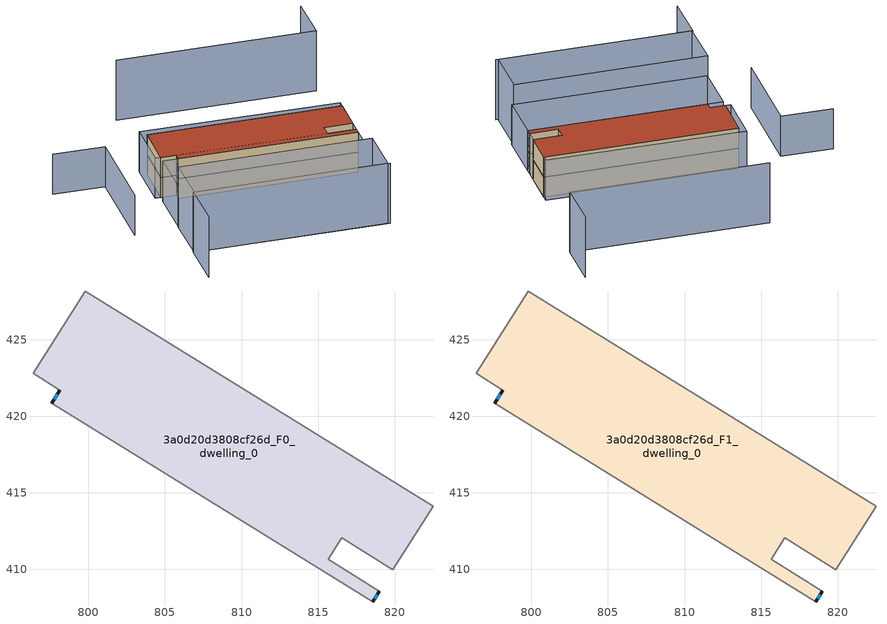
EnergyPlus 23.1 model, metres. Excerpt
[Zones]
3a0d20d3808cf26d_F0_dwelling_0
 floor ground (EU_floor_Construction): 822.5,414.13 819.88,409.97 816.55,412.07 815.66,410.66 818.99,408.56 818.56,407.88 797.6,420.86 798.12,421.69 796.38,422.79 799.79,428.17 z0
 wall outside (EU_wall_Construction): 818.56,407.88 818.99,408.56 / 798.12,421.69 797.6,420.86 z0:3
 wall adiabatic (EU_wall_Construction): 818.99,408.56 815.66,410.66 816.55,412.07 819.88,409.97 822.5,414.13 799.79,428.17 796.38,422.79 798.12,421.69 / 797.6,420.86 818.56,407.88 z0:3
 window (EU_Window_Construction): 818.7,408.09 818.86,408.35 / 797.96,421.43 797.76,421.12 z0.93:2.07
3a0d20d3808cf26d_F1_dwelling_0
 floor to 3a0d20d3808cf26d_F0_dwelling_0 (EU_floor_Construction): 822.5,414.13 819.88,409.97 816.55,412.07 815.66,410.66 818.99,408.56 818.56,407.88 797.6,420.86 798.12,421.69 796.38,422.79 799.79,428.17 z3
 wall outside (EU_wall_Construction): 818.56,407.88 818.99,408.56 / 798.12,421.69 797.6,420.86 z3:6
 wall adiabatic (EU_wall_Construction): 818.99,408.56 815.66,410.66 816.55,412.07 819.88,409.97 822.5,414.13 799.79,428.17 796.38,422.79 798.12,421.69 / 797.6,420.86 818.56,407.88 z3:6
 window (EU_Window_Construction): 818.7,408.09 818.86,408.35 / 797.96,421.43 797.76,421.12 z3.93:5.07
 roof outside (EU_roof_Construction): 819.88,409.97 822.5,414.13 799.79,428.17 796.38,422.79 798.12,421.69 797.6,420.86 818.56,407.88 818.99,408.56 815.66,410.66 816.55,412.07 z6
shading: 784.44,403.92 788.13,409.88 / 788.13,409.88 811.04,395.69 / 835.13,432.43 831.46,426.51 / 831.46,426.51 808.17,440.97 / 810.78,395.85 788.2,409.83 / 788.2,409.83 791.89,415.79 / 791.89,415.79 814.47,401.81 / 814.47,401.81 810.78,395.85 z0:9; 787.71,434.03 793.75,430.23 / 793.75,430.23 786.5,418.7 / 814.71,401.66 791.93,415.77 / 791.93,415.77 795.78,421.99 / 795.78,421.99 818.56,407.88 / 818.56,407.88 814.71,401.66 / 799.7,429.54 822.98,414.89 / 822.98,414.89 819,408.56 / 819,408.56 795.72,423.21 / 795.72,423.21 799.7,429.54 z0:6
[Building]
EU S2 Campaign: North Axis=0; Terrain=City; Solar Distribution=FullExterior
[Site:Location]
Montreal-Trudeau.Intl.AP: Latitude=45.4667; Longitude=-73.75; Time Zone=-5; Elevation=36
[SizingPeriod:WeatherFileDays]
AnnualSizingPeriod: Begin Month=1; Begin Day of Month=1; End Month=12; End Day of Month=31; Day of Week for Start Day=Monday; Use Weather File Daylight Saving Period=No; Use Weather File Rain and Snow Indicators=No
[MATERIAL]
EU_InternalMass_Material: Roughness=MediumRough; Thickness=0.1; Conductivity=1; Density=1800; Specific Heat=900; Thermal Absorptance=0.9; Solar Absorptance=0.7; Visible Absorptance=0.7
[MATERIAL:NOMASS] Roughness=MediumRough; Thermal Absorptance=0.9; Solar Absorptance=0.7; Visible Absorptance=0.7
Name | Thermal Resistance
EU_wall_NoMass; EU_floor_NoMass | 1.36485
EU_roof_NoMass | 2.55992
[WINDOWMATERIAL:SIMPLEGLAZINGSYSTEM]
EU_Window_SimpleGlazing: UFactor=3.92339; Solar Heat Gain Coefficient=0.8; Visible Transmittance=0.8
[CONSTRUCTION]
EU_wall_Construction: EU_wall_NoMass
EU_roof_Construction: EU_roof_NoMass
EU_floor_Construction: EU_floor_NoMass
EU_Window_Construction: EU_Window_SimpleGlazing
EU_InternalMass_Construction: EU_InternalMass_Material
[ZONE] Type=1; Multiplier=1; Ceiling Height=autocalculate; Floor Area=autocalculate; Part of Total Floor Area=Yes
Name | Volume
3a0d20d3808cf26d_F0_dwelling_0 | 565.534
3a0d20d3808cf26d_F1_dwelling_0 | 565.536
[INTERNALMASS] Construction=EU_InternalMass_Construction; Surface Area=188.511
Name | Zone or ZoneList
3a0d20d3808cf26d_F0_dwelling_0_EU_InternalMass | 3a0d20d3808cf26d_F0_dwelling_0
3a0d20d3808cf26d_F1_dwelling_0_EU_InternalMass | 3a0d20d3808cf26d_F1_dwelling_0
[OTHEREQUIPMENT] Fuel Type=Electricity; Design Level Calculation Method=Watts/Area; Power per Zone Floor Area=1; Fraction Latent=0; Fraction Radiant=0; Fraction Lost=0; Carbon Dioxide Generation Rate=0; EndUse Subcategory=EU_Step8_InternalGains
Name | Zone or ZoneList or Space or SpaceList | Schedule
EU_Step8_InternalGain_3a0d20d3808cf26d_F0_dwelling_0_f000 | 3a0d20d3808cf26d_F0_dwelling_0 | EU_Step8_GainSchedule_3a0d20d3808cf26d_F0_dwelling_0_f000
EU_Step8_InternalGain_3a0d20d3808cf26d_F1_dwelling_0_f000 | 3a0d20d3808cf26d_F1_dwelling_0 | EU_Step8_GainSchedule_3a0d20d3808cf26d_F1_dwelling_0_f000
[ZONEVENTILATION:DESIGNFLOWRATE] Schedule=EU_AlwaysOn; Design Flow Rate Calculation Method=AirChanges/Hour; Air Changes per Hour=0.860309; Ventilation Type=Natural; Fan Pressure Rise=0; Fan Total Efficiency=1; Constant Term Coefficient=1; Temperature Term Coefficient=0; Velocity Term Coefficient=0; Velocity Squared Term Coefficient=0; Minimum Indoor Temperature=-100; Maximum Indoor Temperature=100; Delta Temperature=-100; Minimum Outdoor Temperature=-100; Maximum Outdoor Temperature=100; Maximum Wind Speed=40
Name | Zone or ZoneList or Space or SpaceList
EU_ConstantAir_3a0d20d3808cf26d_F0_dwelling_0 | 3a0d20d3808cf26d_F0_dwelling_0
EU_ConstantAir_3a0d20d3808cf26d_F1_dwelling_0 | 3a0d20d3808cf26d_F1_dwelling_0
[HVACTEMPLATE:THERMOSTAT] Constant Heating Setpoint=20; Constant Cooling Setpoint=50
EU_HeatOnly_3a0d20d3808cf26d_F0_dwelling_0; EU_HeatOnly_3a0d20d3808cf26d_F1_dwelling_0
[HVACTEMPLATE:ZONE:IDEALLOADSAIRSYSTEM] System Availability Schedule=EU_AlwaysOn; Maximum Heating Supply Air Temperature=50; Minimum Cooling Supply Air Temperature=13; Maximum Heating Supply Air Humidity Ratio=0.0156; Minimum Cooling Supply Air Humidity Ratio=0.0077; Heating Limit=NoLimit; Cooling Limit=NoLimit; Heating Availability Schedule=EU_AlwaysOn; Cooling Availability Schedule=EU_CoolingOff; Dehumidification Control Type=ConstantSensibleHeatRatio; Cooling Sensible Heat Ratio=0.7; Dehumidification Setpoint=60; Humidification Control Type=None; Humidification Setpoint=30; Outdoor Air Method=None; Outdoor Air Flow Rate per Person=0.00944; Outdoor Air Flow Rate per Zone Floor Area=0; Outdoor Air Flow Rate per Zone=0; Demand Controlled Ventilation Type=None; Outdoor Air Economizer Type=NoEconomizer; Heat Recovery Type=None; Sensible Heat Recovery Effectiveness=0.7; Latent Heat Recovery Effectiveness=0.65
Name | Template Thermostat
3a0d20d3808cf26d_F0_dwelling_0 | EU_HeatOnly_3a0d20d3808cf26d_F0_dwelling_0
3a0d20d3808cf26d_F1_dwelling_0 | EU_HeatOnly_3a0d20d3808cf26d_F1_dwelling_0
[SIZING:ZONE] Zone Cooling Design Supply Air Temperature Input Method=SupplyAirTemperature; Zone Cooling Design Supply Air Temperature=13; Zone Heating Design Supply Air Temperature Input Method=SupplyAirTemperature; Zone Heating Design Supply Air Temperature=50; Zone Cooling Design Supply Air Humidity Ratio=0.008; Zone Heating Design Supply Air Humidity Ratio=0.008; Cooling Design Air Flow Method=DesignDay; Cooling Design Air Flow Rate=0; Cooling Minimum Air Flow per Zone Floor Area=0.000762; Cooling Minimum Air Flow=0; Cooling Minimum Air Flow Fraction=0.2; Heating Design Air Flow Method=DesignDay; Heating Design Air Flow Rate=0; Heating Maximum Air Flow per Zone Floor Area=0.002032; Heating Maximum Air Flow=0.141576; Heating Maximum Air Flow Fraction=0.3; Account for Dedicated Outdoor Air System=No; Dedicated Outdoor Air System Control Strategy=NeutralSupplyAir; Dedicated Outdoor Air Low Setpoint Temperature for Design=autosize; Dedicated Outdoor Air High Setpoint Temperature for Design=autosize; Zone Load Sizing Method=Sensible Load Only No Latent Load; Zone Latent Cooling Design Supply Air Humidity Ratio Input Method=HumidityRatioDifference; Zone Cooling Design Supply Air Humidity Ratio Difference=0.005; Zone Latent Heating Design Supply Air Humidity Ratio Input Method=HumidityRatioDifference; Zone Humidification Design Supply Air Humidity Ratio Difference=0.005
3a0d20d3808cf26d_F0_dwelling_0; 3a0d20d3808cf26d_F1_dwelling_0
[SCHEDULE:CONSTANT]
Name | Hourly Value
EU_AlwaysOn | 1
EU_CoolingOff | 0
[SCHEDULE:FILE] Column Number=1; Rows to Skip at Top=0; Number of Hours of Data=8760; Column Separator=Comma; Interpolate to Timestep=No; Minutes per Item=60; Adjust Schedule for Daylight Savings=Yes
Name | File
EU_Step8_GainSchedule_3a0d20d3808cf26d_F0_dwelling_0_f000 | ../../schedules/3a0d20d3808cf26d/3a0d20d3808cf26d_F0_dwelling_0_f000_gain.csv
EU_Step8_GainSchedule_3a0d20d3808cf26d_F1_dwelling_0_f000 | ../../schedules/3a0d20d3808cf26d/3a0d20d3808cf26d_F1_dwelling_0_f000_gain.csv
